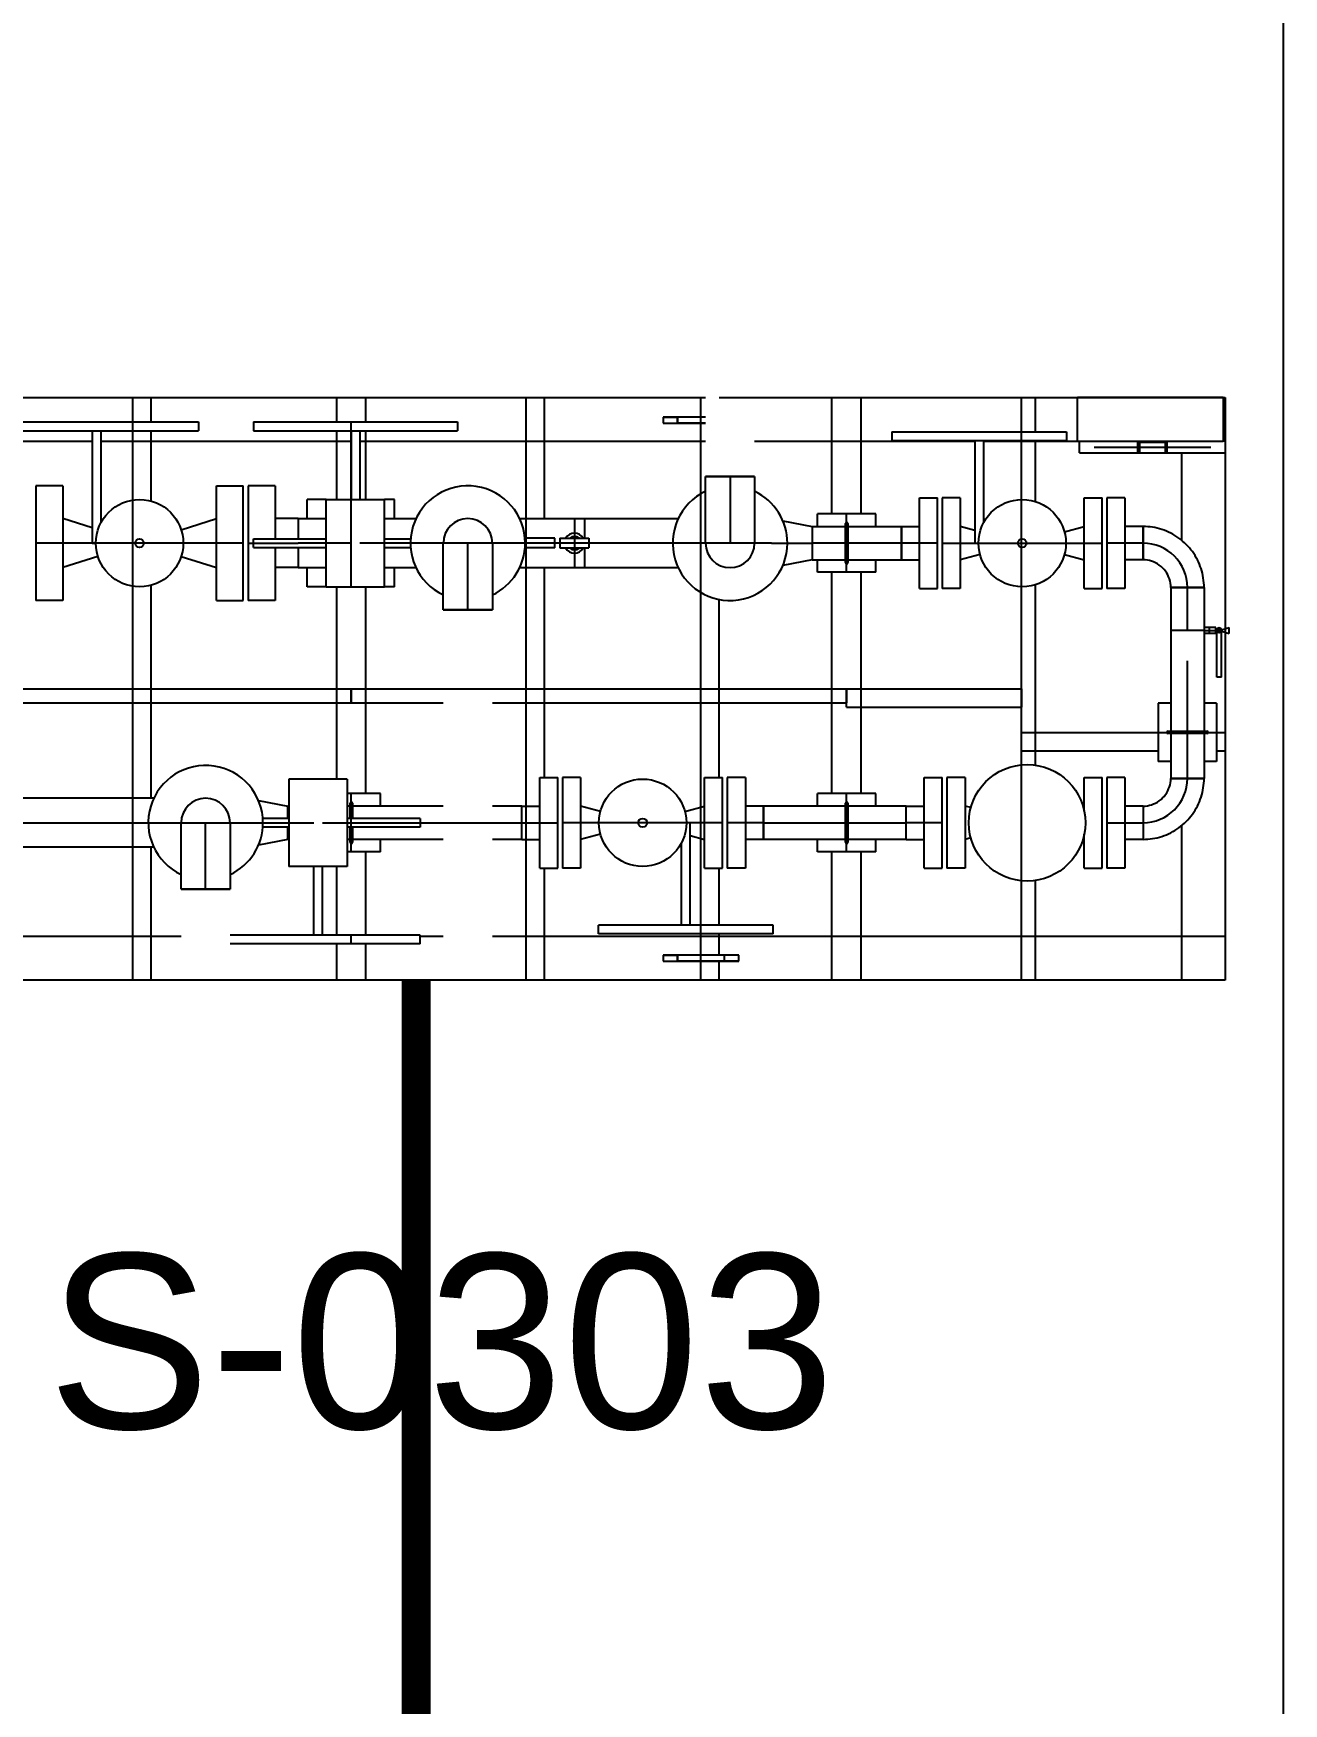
# Model space of a CAD drawing. Header units: inches. Extents: x 517790 to 538444, y 301815 to 302461.
# Drawn here: x 517890.41 to 517894.85, y 302298.45 to 302304.38 of the extents above; entities that cross this region are included whole.
import ezdxf

# ---------------------------------------------------------------- set-up
doc = ezdxf.new("R2010")
doc.units = ezdxf.units.IN
doc.header["$MEASUREMENT"] = 0
doc.linetypes.add('BLAST PROOF PARTITION-EMBED 1_DWG$0$DASHDOT2', pattern=[0.5, 0.25, -0.125, 0, -0.125])
doc.linetypes.add('BLAST PROOF PARTITION-EMBED 1_DWG$0$DIVIDE2', pattern=[0.625, 0.25, -0.125, 0, -0.125, 0, -0.125])
for name, color, linetype in [('电气-接地设计-接地线', 3, '接地线'), ('硅胶总平面底图 工艺装置区', 253, 'Continuous'), ('硅胶总平面底图0804', 253, 'Continuous')]:
    doc.layers.add(name, color=color, linetype=linetype)
doc.styles.add('EESLTYPE', font='TXT.shx')
doc.styles.get("Standard").update_dxf_attribs({"font": 'arial.ttf'})
doc.linetypes.add('接地线', pattern='A,500,["/",EESLTYPE,S=200,R=0,X=0,Y=-100],-200,60,-200', length=960)

msp = doc.modelspace()

# ---------------------------------------------------------------- linework, layer by layer
at = {"layer": '电气-接地设计-接地线', "color": 1, "linetype": '接地线', "ltscale": 0.005, "const_width": 0.1033}
msp.add_lwpolyline([(517891.7724, 302294.613), (517891.7724, 302301.0198)], dxfattribs=at)
at = {"layer": '硅胶总平面底图 工艺装置区', "linetype": 'BLAST PROOF PARTITION-EMBED 1_DWG$0$DIVIDE2', "lineweight": -3, "ltscale": 400}
msp.add_line((517894.8488, 302284.8998), (517894.8488, 302347.9323), dxfattribs=at)
at = {"layer": '硅胶总平面底图 工艺装置区', "color": 253, "linetype": 'Continuous', "lineweight": -3}
for p, q in [((517886.3758, 302303.0865), (517892.7988, 302303.0865)), ((517890.7674, 302303.0865), (517890.8325, 302303.0865)), ((517890.7674, 302302.9997), (517890.7674, 302303.0865)), ((517890.8325, 302302.9997), (517890.8325, 302303.0865)), ((517891.4908, 302303.0865), (517891.5941, 302303.0865)), ((517891.4908, 302302.9997), (517891.4908, 302303.0865)), ((517891.5941, 302302.9997), (517891.5941, 302303.0865)), ((517892.1624, 302303.0865), (517892.2275, 302303.0865)), ((517892.1624, 302302.6568), (517892.1624, 302303.0865)), ((517892.2275, 302302.6568), (517892.2275, 302303.0865)), ((517892.7824, 302303.0167), (517892.7824, 302303.0865)), ((517892.7824, 302303.0865), (517892.7988, 302303.0865)), ((517892.8475, 302303.0865), (517892.9727, 302303.0865)), ((517892.9727, 302303.0865), (517894.1184, 302303.0865)), ((517893.2474, 302303.0865), (517893.3507, 302303.0865)), ((517893.2474, 302302.6732), (517893.2474, 302303.0865)), ((517893.3507, 302302.6732), (517893.3507, 302303.0865)), ((517893.9191, 302302.9645), (517893.9191, 302303.0865)), ((517893.9191, 302303.0865), (517893.9687, 302303.0865)), ((517893.9687, 302302.9645), (517893.9687, 302303.0865)), ((517894.6351, 302303.0865), (517894.1184, 302303.0865)), ((517894.1184, 302303.0865), (517894.6351, 302303.0865)), ((517894.1184, 302302.9315), (517894.1184, 302303.0865)), ((517894.1184, 302302.9315), (517894.1184, 302303.0865)), ((517890.2768, 302302.9997), (517890.6384, 302302.9997)), ((517890.6384, 302302.9997), (517891.0001, 302302.9997)), ((517890.7674, 302302.9687), (517890.7674, 302302.9997)), ((517891.0001, 302302.9997), (517891.0001, 302302.9687)), ((517891.1952, 302302.9997), (517891.9186, 302302.9997)), ((517891.1952, 302302.9997), (517891.1952, 302302.9687)), ((517891.5424, 302302.4148), (517891.5424, 302302.9997)), ((517891.9186, 302302.9997), (517891.9186, 302302.9687)), ((517892.6481, 302303.0167), (517892.6481, 302302.996)), ((517892.6481, 302303.0167), (517892.6481, 302302.996)), ((517892.6998, 302303.0167), (517892.6481, 302303.0167)), ((517892.6481, 302303.0167), (517892.6998, 302303.0167)), ((517892.6481, 302302.996), (517892.6998, 302302.996)), ((517892.6481, 302302.996), (517892.6998, 302302.996)), ((517892.6998, 302302.996), (517892.6998, 302303.0167)), ((517892.6998, 302302.996), (517892.6998, 302303.0167)), ((517892.7988, 302303.0167), (517892.6998, 302303.0167)), ((517892.7988, 302303.0167), (517892.6998, 302303.0167)), ((517892.6998, 302303.0167), (517892.6998, 302302.996)), ((517892.6998, 302302.996), (517892.7988, 302302.996)), ((517892.7988, 302302.996), (517892.6998, 302302.996)), ((517892.7824, 302302.996), (517892.7824, 302303.0167)), ((517892.7824, 302302.745), (517892.7824, 302302.996)), ((517889.2757, 302302.9315), (517890.6229, 302302.9315)), ((517890.2768, 302302.9687), (517890.6384, 302302.9687)), ((517890.6229, 302302.9687), (517890.6229, 302302.5698)), ((517890.6384, 302302.9687), (517891.0001, 302302.9687)), ((517890.6539, 302302.9687), (517890.6539, 302302.6415)), ((517890.6539, 302302.9315), (517891.5414, 302302.9315)), ((517890.7674, 302302.723), (517890.7674, 302302.9687)), ((517890.8325, 302302.7192), (517890.8325, 302302.9687)), ((517891.1952, 302302.9687), (517891.9186, 302302.9687)), ((517891.4908, 302302.7248), (517891.4908, 302302.9687)), ((517891.5414, 302302.9687), (517891.5414, 302302.7248)), ((517891.5724, 302302.9687), (517891.5724, 302302.7248)), ((517891.5724, 302302.9315), (517892.7988, 302302.9315)), ((517891.5941, 302302.7248), (517891.5941, 302302.9687)), ((517892.9727, 302302.9315), (517893.7537, 302302.9315)), ((517893.4592, 302302.9645), (517893.7692, 302302.9645)), ((517893.4592, 302302.9645), (517893.4592, 302302.9335)), ((517893.4592, 302302.9335), (517893.7692, 302302.9335)), ((517893.7537, 302302.9335), (517893.7537, 302302.5698)), ((517893.7692, 302302.9645), (517894.0792, 302302.9645)), ((517893.7692, 302302.9335), (517894.0792, 302302.9335)), ((517893.7847, 302302.9335), (517893.7847, 302302.6415)), ((517893.7847, 302302.9315), (517894.1184, 302302.9315)), ((517893.9191, 302302.9335), (517893.9191, 302302.9645)), ((517893.9191, 302302.7248), (517893.9191, 302302.9335)), ((517893.9687, 302302.7177), (517893.9687, 302302.9335)), ((517894.0792, 302302.9645), (517894.0792, 302302.9335)), ((517894.1184, 302302.9315), (517894.6351, 302302.9315)), ((517894.1184, 302302.9315), (517894.6351, 302302.9315)), ((517894.1257, 302302.89), (517894.1257, 302302.9315)), ((517894.1257, 302302.89), (517894.6424, 302302.89)), ((517894.1774, 302302.9104), (517894.5907, 302302.9104)), ((517894.1774, 302302.8898), (517894.1774, 302302.89)), ((517894.1774, 302302.8898), (517894.5907, 302302.8898)), ((517892.7988, 302302.806), (517892.9727, 302302.806)), ((517892.9727, 302302.806), (517892.7988, 302302.806)), ((517892.7988, 302302.5698), (517892.7988, 302302.806)), ((517892.8857, 302302.806), (517892.8857, 302302.806)), ((517892.8857, 302302.806), (517892.8857, 302302.806)), ((517892.8857, 302302.806), (517892.8857, 302302.5698)), ((517892.9727, 302302.806), (517892.9727, 302302.5698)), ((517890.4239, 302302.7732), (517890.4239, 302302.5698)), ((517890.519, 302302.7732), (517890.4239, 302302.7732)), ((517890.519, 302302.7732), (517890.519, 302302.5698)), ((517891.0637, 302302.5698), (517891.0637, 302302.7732)), ((517891.0637, 302302.7732), (517891.1588, 302302.7732)), ((517891.1588, 302302.5698), (517891.1588, 302302.7732)), ((517891.1769, 302302.7732), (517891.1769, 302302.5698)), ((517891.272, 302302.7732), (517891.1769, 302302.7732)), ((517891.272, 302302.7732), (517891.272, 302302.5853)), ((517892.7824, 302302.3946), (517892.7824, 302302.745)), ((517890.7674, 302302.4167), (517890.7674, 302302.723)), ((517891.4536, 302302.7248), (517891.3855, 302302.7248)), ((517891.3855, 302302.6568), (517891.3855, 302302.7248)), ((517891.4536, 302302.4148), (517891.4536, 302302.7248)), ((517891.4536, 302302.7248), (517891.6602, 302302.7248)), ((517891.6602, 302302.4148), (517891.6602, 302302.7248)), ((517891.6955, 302302.7248), (517891.6602, 302302.7248)), ((517891.6955, 302302.6568), (517891.6955, 302302.7248)), ((517893.5578, 302302.5698), (517893.5578, 302302.7306)), ((517893.5578, 302302.7306), (517893.6217, 302302.7306)), ((517893.6217, 302302.5698), (517893.6217, 302302.7306)), ((517893.6383, 302302.7306), (517893.6383, 302302.5698)), ((517893.7022, 302302.7306), (517893.6383, 302302.7306)), ((517893.7022, 302302.7306), (517893.7022, 302302.5698)), ((517893.9191, 302302.4149), (517893.9191, 302302.7248)), ((517894.142, 302302.5698), (517894.142, 302302.7306)), ((517894.142, 302302.7306), (517894.206, 302302.7306)), ((517894.206, 302302.5698), (517894.206, 302302.7306)), ((517894.2225, 302302.7306), (517894.2225, 302302.5698)), ((517894.2865, 302302.7306), (517894.2225, 302302.7306)), ((517894.2865, 302302.7306), (517894.2865, 302302.5698)), ((517890.5191, 302302.6568), (517890.5191, 302302.5698)), ((517890.6229, 302302.6236), (517890.5191, 302302.6568)), ((517890.939, 302302.617), (517891.0637, 302302.6568)), ((517891.0637, 302302.4829), (517891.0637, 302302.6568)), ((517891.3541, 302302.6568), (517891.272, 302302.6568)), ((517891.3541, 302302.6568), (517891.3541, 302302.5853)), ((517891.3541, 302302.6568), (517891.4536, 302302.6568)), ((517891.3541, 302302.6568), (517891.3541, 302302.5853)), ((517891.6602, 302302.6568), (517891.7719, 302302.6568)), ((517892.1397, 302302.6568), (517892.3339, 302302.6568)), ((517892.1624, 302302.4829), (517892.1624, 302302.6568)), ((517892.3339, 302302.6568), (517892.3339, 302302.4829)), ((517892.3339, 302302.6568), (517892.3691, 302302.6568)), ((517892.3691, 302302.6568), (517892.3691, 302302.587)), ((517892.3691, 302302.6568), (517892.3691, 302302.587)), ((517892.3691, 302302.6568), (517892.7019, 302302.6568)), ((517893.0731, 302302.6491), (517893.1776, 302302.6289)), ((517893.1776, 302302.6289), (517893.1776, 302302.5108)), ((517893.1776, 302302.6289), (517893.2949, 302302.6289)), ((517893.1776, 302302.6289), (517893.1776, 302302.5698)), ((517893.1957, 302302.6289), (517893.1957, 302302.6732)), ((517893.4024, 302302.6732), (517893.1957, 302302.6732)), ((517893.2949, 302302.5006), (517893.2949, 302302.6391)), ((517893.2991, 302302.4665), (517893.2991, 302302.6732)), ((517893.3032, 302302.6391), (517893.3032, 302302.5006)), ((517893.3032, 302302.6289), (517893.4936, 302302.6289)), ((517893.4024, 302302.6289), (517893.4024, 302302.6732)), ((517893.4936, 302302.6289), (517893.4936, 302302.5108)), ((517893.4936, 302302.5698), (517893.4936, 302302.6289)), ((517893.4936, 302302.6289), (517893.5578, 302302.6289)), ((517893.7022, 302302.6289), (517893.7022, 302302.5108)), ((517893.7537, 302302.6151), (517893.7022, 302302.6289)), ((517894.0718, 302302.61), (517894.142, 302302.6289)), ((517894.142, 302302.5698), (517894.142, 302302.6289)), ((517894.3506, 302302.6289), (517894.2865, 302302.6289)), ((517891.1588, 302302.5698), (517890.4239, 302302.5698)), ((517890.4239, 302302.5698), (517890.4239, 302302.3664)), ((517890.519, 302302.5698), (517890.519, 302302.3664)), ((517890.5191, 302302.5698), (517890.5191, 302302.4829)), ((517890.6229, 302302.5698), (517890.6364, 302302.5698)), ((517891.0637, 302302.3664), (517891.0637, 302302.5698)), ((517891.1588, 302302.3664), (517891.1588, 302302.5698)), ((517891.1769, 302302.5698), (517891.1952, 302302.5698)), ((517891.1769, 302302.5698), (517891.1769, 302302.3664)), ((517891.1952, 302302.5543), (517891.1952, 302302.5853)), ((517891.1952, 302302.5853), (517891.4536, 302302.5853)), ((517891.1952, 302302.5698), (517891.3541, 302302.5698)), ((517891.5414, 302302.5698), (517891.3541, 302302.5698)), ((517891.8083, 302302.5698), (517891.5724, 302302.5698)), ((517891.6602, 302302.5853), (517891.7529, 302302.5853)), ((517891.8083, 302302.5698), (517891.8083, 302302.5698)), ((517891.8083, 302302.5698), (517891.8083, 302302.5698)), ((517892.0525, 302302.5698), (517891.8083, 302302.5698)), ((517891.8688, 302302.3336), (517891.8688, 302302.5698)), ((517891.9558, 302302.3336), (517891.9558, 302302.5698)), ((517892.0427, 302302.5698), (517892.0427, 302302.3336)), ((517892.0525, 302302.5698), (517892.0525, 302302.5698)), ((517892.0705, 302302.5698), (517892.0525, 302302.5698)), ((517892.1033, 302302.5698), (517892.0705, 302302.5698)), ((517892.1033, 302302.5698), (517892.1033, 302302.5698)), ((517892.2641, 302302.5698), (517892.1033, 302302.5698)), ((517892.1607, 302302.5698), (517892.1592, 302302.57)), ((517892.1607, 302302.5698), (517892.1592, 302302.5696)), ((517892.2641, 302302.587), (517892.1607, 302302.587)), ((517892.1607, 302302.5526), (517892.1607, 302302.587)), ((517892.2641, 302302.5526), (517892.2641, 302302.587)), ((517892.2822, 302302.5698), (517892.2641, 302302.5698)), ((517892.2822, 302302.587), (517892.3339, 302302.587)), ((517892.2822, 302302.587), (517892.2822, 302302.5526)), ((517892.3339, 302302.5698), (517892.2822, 302302.5698)), ((517892.3339, 302302.587), (517892.3855, 302302.587)), ((517892.3691, 302302.5698), (517892.3339, 302302.5698)), ((517892.3339, 302302.5698), (517892.3339, 302302.5698)), ((517892.3339, 302302.5698), (517892.3339, 302302.5698)), ((517892.3855, 302302.5698), (517892.3691, 302302.5698)), ((517892.3855, 302302.587), (517892.3855, 302302.5526)), ((517892.6823, 302302.5698), (517892.3855, 302302.5698)), ((517892.7382, 302302.5698), (517892.6823, 302302.5698)), ((517892.7382, 302302.5698), (517892.7383, 302302.5698)), ((517893.0332, 302302.5698), (517892.7382, 302302.5698)), ((517892.7383, 302302.5698), (517892.7383, 302302.5698)), ((517893.0333, 302302.5698), (517893.0332, 302302.5698)), ((517893.0333, 302302.5698), (517893.0892, 302302.5698)), ((517893.0892, 302302.5698), (517893.1776, 302302.5698)), ((517893.2949, 302302.5698), (517893.1776, 302302.5698)), ((517893.1776, 302302.5698), (517893.1776, 302302.5108)), ((517893.3032, 302302.5698), (517893.2949, 302302.5698)), ((517893.4936, 302302.5698), (517893.3032, 302302.5698)), ((517893.6217, 302302.5698), (517893.4936, 302302.5698)), ((517893.4936, 302302.5108), (517893.4936, 302302.5698)), ((517893.5578, 302302.4091), (517893.5578, 302302.5698)), ((517893.6217, 302302.4091), (517893.6217, 302302.5698)), ((517893.6383, 302302.5698), (517894.206, 302302.5698)), ((517893.6383, 302302.5698), (517893.6383, 302302.4091)), ((517893.7022, 302302.5698), (517893.7022, 302302.4091)), ((517893.7537, 302302.5698), (517893.7671, 302302.5698)), ((517894.142, 302302.5108), (517894.142, 302302.5698)), ((517894.142, 302302.4091), (517894.142, 302302.5698)), ((517894.206, 302302.4091), (517894.206, 302302.5698)), ((517894.3506, 302302.5698), (517894.2225, 302302.5698)), ((517894.2225, 302302.5698), (517894.2225, 302302.4091)), ((517894.2865, 302302.5698), (517894.2865, 302302.4091)), ((517890.6437, 302302.5227), (517890.5191, 302302.4829)), ((517890.939, 302302.5227), (517891.0637, 302302.4829)), ((517891.1952, 302302.5543), (517891.4536, 302302.5543)), ((517891.272, 302302.5543), (517891.272, 302302.3664)), ((517891.3541, 302302.5543), (517891.3541, 302302.4829)), ((517891.3541, 302302.5543), (517891.3541, 302302.4829)), ((517891.6602, 302302.5543), (517891.7529, 302302.5543)), ((517892.2641, 302302.5526), (517892.1607, 302302.5526)), ((517892.2822, 302302.5526), (517892.3339, 302302.5526)), ((517892.3339, 302302.5526), (517892.3855, 302302.5526)), ((517892.3691, 302302.5526), (517892.3691, 302302.4829)), ((517892.3691, 302302.5526), (517892.3691, 302302.4829)), ((517893.1776, 302302.5108), (517893.0731, 302302.4906)), ((517893.1776, 302302.5108), (517893.2949, 302302.5108)), ((517893.1957, 302302.4665), (517893.1957, 302302.5108)), ((517893.3032, 302302.5108), (517893.4936, 302302.5108)), ((517893.4024, 302302.4665), (517893.4024, 302302.5108)), ((517893.4936, 302302.5108), (517893.5578, 302302.5108)), ((517893.7724, 302302.5296), (517893.7022, 302302.5108)), ((517894.0718, 302302.5296), (517894.142, 302302.5108)), ((517894.3506, 302302.5108), (517894.2865, 302302.5108)), ((517891.3541, 302302.4829), (517891.272, 302302.4829)), ((517891.3541, 302302.4829), (517891.4536, 302302.4829)), ((517891.3855, 302302.4148), (517891.3855, 302302.4829)), ((517891.6602, 302302.4829), (517891.7719, 302302.4829)), ((517891.6955, 302302.4148), (517891.6955, 302302.4829)), ((517892.1397, 302302.4829), (517892.3339, 302302.4829)), ((517892.1624, 302301.6369), (517892.1624, 302302.4829)), ((517892.2275, 302301.7386), (517892.2275, 302302.4829)), ((517892.3339, 302302.4829), (517892.3691, 302302.4829)), ((517892.3691, 302302.4829), (517892.7019, 302302.4829)), ((517893.4024, 302302.4665), (517893.1957, 302302.4665)), ((517893.2474, 302301.6812), (517893.2474, 302302.4665)), ((517893.3507, 302301.6812), (517893.3507, 302302.4665)), ((517890.7674, 302301.6648), (517890.7674, 302302.4167)), ((517890.8325, 302301.6648), (517890.8325, 302302.4204)), ((517891.4536, 302302.4148), (517891.3855, 302302.4148)), ((517891.4536, 302302.4148), (517891.6602, 302302.4148)), ((517891.4908, 302301.7328), (517891.4908, 302302.4148)), ((517891.5941, 302301.6812), (517891.5941, 302302.4148)), ((517891.6955, 302302.4148), (517891.6602, 302302.4148)), ((517892.7824, 302301.6333), (517892.7824, 302302.3946)), ((517893.5578, 302302.4091), (517893.6217, 302302.4091)), ((517893.7022, 302302.4091), (517893.6383, 302302.4091)), ((517893.9191, 302301.7835), (517893.9191, 302302.4149)), ((517893.9687, 302301.7824), (517893.9687, 302302.422)), ((517894.142, 302302.4091), (517894.206, 302302.4091)), ((517894.2865, 302302.4091), (517894.2225, 302302.4091)), ((517890.519, 302302.3664), (517890.4239, 302302.3664)), ((517891.0637, 302302.3664), (517891.1588, 302302.3664)), ((517891.272, 302302.3664), (517891.1769, 302302.3664)), ((517892.0427, 302302.3336), (517891.8688, 302302.3336)), ((517891.8688, 302302.3336), (517892.0427, 302302.3336)), ((517891.9558, 302302.3336), (517891.9558, 302302.3336)), ((517891.9558, 302302.3336), (517891.9558, 302302.3336)), ((517892.8475, 302301.7386), (517892.8475, 302302.37)), ((517890.1474, 302302.0532), (517891.5424, 302302.0532)), ((517891.5424, 302302.0036), (517891.5424, 302302.0532)), ((517891.5424, 302302.0532), (517891.8688, 302302.0532)), ((517891.5424, 302302.0532), (517891.5424, 302302.0036)), ((517891.8688, 302302.0532), (517892.0427, 302302.0532)), ((517892.0427, 302302.0532), (517893.2991, 302302.0532)), ((517893.2991, 302302.0532), (517893.9191, 302302.0532)), ((517893.2991, 302301.9881), (517893.2991, 302302.0532)), ((517893.2991, 302302.0532), (517893.2991, 302302.0036)), ((517893.9191, 302302.0532), (517893.9191, 302301.9881)), ((517890.1474, 302302.0036), (517891.5424, 302302.0036)), ((517891.5424, 302302.0036), (517891.8688, 302302.0036)), ((517892.0427, 302302.0036), (517893.2991, 302302.0036)), ((517893.2991, 302301.9881), (517893.9191, 302301.9881)), ((517893.9191, 302301.8331), (517893.9191, 302301.8982)), ((517893.9191, 302301.8982), (517894.4047, 302301.8982)), ((517893.9191, 302301.8331), (517894.4047, 302301.8331)), ((517891.3213, 302301.7328), (517891.3213, 302301.4228)), ((517891.528, 302301.7328), (517891.3213, 302301.7328)), ((517891.528, 302301.7328), (517891.528, 302301.4228)), ((517892.2114, 302301.5778), (517892.2114, 302301.7386)), ((517892.2114, 302301.7386), (517892.2754, 302301.7386)), ((517892.2754, 302301.5778), (517892.2754, 302301.7386)), ((517892.2919, 302301.7386), (517892.2919, 302301.5778)), ((517892.3559, 302301.7386), (517892.2919, 302301.7386)), ((517892.3559, 302301.7386), (517892.3559, 302301.5778)), ((517892.7956, 302301.5778), (517892.7956, 302301.7386)), ((517892.7956, 302301.7386), (517892.8596, 302301.7386)), ((517892.8596, 302301.5778), (517892.8596, 302301.7386)), ((517892.8761, 302301.7386), (517892.8761, 302301.5778)), ((517892.9401, 302301.7386), (517892.8761, 302301.7386)), ((517892.9401, 302301.7386), (517892.9401, 302301.5778)), ((517893.5747, 302301.5778), (517893.5747, 302301.7386)), ((517893.5747, 302301.7386), (517893.6387, 302301.7386)), ((517893.6387, 302301.5778), (517893.6387, 302301.7386)), ((517893.6552, 302301.7386), (517893.6552, 302301.5778)), ((517893.7192, 302301.7386), (517893.6552, 302301.7386)), ((517893.7192, 302301.7386), (517893.7192, 302301.5778)), ((517893.9191, 302301.3722), (517893.9191, 302301.7835)), ((517894.142, 302301.6185), (517894.142, 302301.7386)), ((517894.142, 302301.7386), (517894.206, 302301.7386)), ((517894.206, 302301.5778), (517894.206, 302301.7386)), ((517894.2225, 302301.7386), (517894.2225, 302301.5778)), ((517894.2865, 302301.7386), (517894.2225, 302301.7386)), ((517894.2865, 302301.7386), (517894.2865, 302301.5778)), ((517891.6458, 302301.6812), (517891.528, 302301.6812)), ((517891.5424, 302301.4745), (517891.5424, 302301.6812)), ((517891.6458, 302301.6369), (517891.6458, 302301.6812)), ((517893.1957, 302301.6369), (517893.1957, 302301.6812)), ((517893.4024, 302301.6812), (517893.1957, 302301.6812)), ((517893.2991, 302301.4745), (517893.2991, 302301.6812)), ((517893.4024, 302301.6369), (517893.4024, 302301.6812)), ((517890.8419, 302301.6648), (517890.14, 302301.6648)), ((517890.7674, 302301.4909), (517890.7674, 302301.6648)), ((517891.2131, 302301.6571), (517891.3176, 302301.6369)), ((517891.3176, 302301.5933), (517891.3176, 302301.6369)), ((517891.3213, 302301.6369), (517891.3176, 302301.6369)), ((517891.3176, 302301.6369), (517891.3176, 302301.5933)), ((517891.5383, 302301.6369), (517891.528, 302301.6369)), ((517891.5383, 302301.5933), (517891.5383, 302301.6471)), ((517891.5466, 302301.6471), (517891.5466, 302301.5933)), ((517891.8688, 302301.6369), (517891.5466, 302301.6369)), ((517892.1473, 302301.6369), (517892.0427, 302301.6369)), ((517892.1473, 302301.5778), (517892.1473, 302301.6369)), ((517892.1473, 302301.5778), (517892.1473, 302301.6369)), ((517892.1473, 302301.6369), (517892.2114, 302301.6369)), ((517892.1624, 302301.5188), (517892.1624, 302301.6369)), ((517892.3559, 302301.6369), (517892.3559, 302301.5778)), ((517892.4261, 302301.618), (517892.3559, 302301.6369)), ((517892.7254, 302301.618), (517892.7956, 302301.6369)), ((517892.7824, 302301.5223), (517892.7824, 302301.6333)), ((517892.7956, 302301.5188), (517892.7956, 302301.6369)), ((517893.0042, 302301.6369), (517892.9401, 302301.6369)), ((517893.0042, 302301.6369), (517893.0042, 302301.5778)), ((517893.0042, 302301.5778), (517893.0042, 302301.6369)), ((517893.2949, 302301.6369), (517893.0042, 302301.6369)), ((517893.2949, 302301.5086), (517893.2949, 302301.6471)), ((517893.3032, 302301.6471), (517893.3032, 302301.5086)), ((517893.5106, 302301.6369), (517893.3032, 302301.6369)), ((517893.5106, 302301.5778), (517893.5106, 302301.6369)), ((517893.5106, 302301.6369), (517893.5747, 302301.6369)), ((517893.5106, 302301.5778), (517893.5106, 302301.6369)), ((517893.7192, 302301.6369), (517893.7192, 302301.5188)), ((517893.7398, 302301.6314), (517893.7192, 302301.6369)), ((517894.1378, 302301.6357), (517894.142, 302301.6369)), ((517894.142, 302301.6185), (517894.142, 302301.6369)), ((517894.3506, 302301.6369), (517894.2865, 302301.6369)), ((517890.14, 302301.5778), (517890.8224, 302301.5778)), ((517890.8224, 302301.5778), (517890.8783, 302301.5778)), ((517890.8783, 302301.5778), (517891.1733, 302301.5778)), ((517890.8783, 302301.5778), (517890.8783, 302301.5778)), ((517890.9388, 302301.3416), (517890.9388, 302301.5778)), ((517891.0258, 302301.3416), (517891.0258, 302301.5778)), ((517891.1127, 302301.5778), (517891.1127, 302301.3416)), ((517891.1733, 302301.5778), (517891.1733, 302301.5778)), ((517891.1733, 302301.5778), (517891.1733, 302301.5778)), ((517891.1733, 302301.5778), (517891.3176, 302301.5778)), ((517891.3213, 302301.5933), (517891.2286, 302301.5933)), ((517891.3213, 302301.5623), (517891.2286, 302301.5623)), ((517891.3176, 302301.5778), (517891.4091, 302301.5778)), ((517891.3176, 302301.5188), (517891.3176, 302301.5623)), ((517891.3176, 302301.5623), (517891.3176, 302301.5188)), ((517891.4401, 302301.5778), (517891.7863, 302301.5778)), ((517891.7863, 302301.5933), (517891.528, 302301.5933)), ((517891.7863, 302301.5623), (517891.528, 302301.5623)), ((517891.5383, 302301.5086), (517891.5383, 302301.5623)), ((517891.5466, 302301.5623), (517891.5466, 302301.5086)), ((517891.7863, 302301.5933), (517891.7863, 302301.5623)), ((517891.7863, 302301.5778), (517891.8688, 302301.5778)), ((517891.8688, 302301.5778), (517892.0427, 302301.5778)), ((517892.0427, 302301.5778), (517892.1473, 302301.5778)), ((517892.1473, 302301.5188), (517892.1473, 302301.5778)), ((517892.1473, 302301.5778), (517892.2754, 302301.5778)), ((517892.1473, 302301.5188), (517892.1473, 302301.5778)), ((517892.2114, 302301.4171), (517892.2114, 302301.5778)), ((517892.2754, 302301.4171), (517892.2754, 302301.5778)), ((517892.8596, 302301.5778), (517892.2919, 302301.5778)), ((517892.2919, 302301.5778), (517892.2919, 302301.4171)), ((517892.3559, 302301.5778), (517892.3559, 302301.5188)), ((517892.3559, 302301.5778), (517892.3559, 302301.4171)), ((517892.7442, 302301.5778), (517892.7308, 302301.5778)), ((517892.7442, 302301.2141), (517892.7442, 302301.5778)), ((517892.7956, 302301.4171), (517892.7956, 302301.5778)), ((517892.8596, 302301.4171), (517892.8596, 302301.5778)), ((517893.0042, 302301.5778), (517892.8761, 302301.5778)), ((517892.8761, 302301.5778), (517892.8761, 302301.4171)), ((517892.9401, 302301.5778), (517892.9401, 302301.4171)), ((517893.0042, 302301.5778), (517893.0042, 302301.5188)), ((517893.0042, 302301.5778), (517893.2949, 302301.5778)), ((517893.0042, 302301.5188), (517893.0042, 302301.5778)), ((517893.2949, 302301.5778), (517893.3032, 302301.5778)), ((517893.3032, 302301.5778), (517893.5106, 302301.5778)), ((517893.6387, 302301.5778), (517893.5106, 302301.5778)), ((517893.5106, 302301.5188), (517893.5106, 302301.5778)), ((517893.5106, 302301.5188), (517893.5106, 302301.5778)), ((517893.5747, 302301.4171), (517893.5747, 302301.5778)), ((517893.6387, 302301.4171), (517893.6387, 302301.5778)), ((517893.6552, 302301.5778), (517893.6552, 302301.4171)), ((517893.7192, 302301.5778), (517893.7192, 302301.4171)), ((517894.206, 302301.4171), (517894.206, 302301.5778)), ((517894.2225, 302301.5778), (517894.3506, 302301.5778)), ((517894.2225, 302301.5778), (517894.2225, 302301.4171)), ((517894.2865, 302301.5778), (517894.2865, 302301.4171)), ((517891.3176, 302301.5188), (517891.2131, 302301.4986)), ((517891.3213, 302301.5188), (517891.3176, 302301.5188)), ((517891.5383, 302301.5188), (517891.528, 302301.5188)), ((517891.8688, 302301.5188), (517891.5466, 302301.5188)), ((517891.6458, 302301.4745), (517891.6458, 302301.5188)), ((517892.1473, 302301.5188), (517892.0427, 302301.5188)), ((517892.1473, 302301.5188), (517892.2114, 302301.5188)), ((517892.1624, 302301.0198), (517892.1624, 302301.5188)), ((517892.4261, 302301.5376), (517892.3559, 302301.5188)), ((517892.7132, 302301.2141), (517892.7132, 302301.5062)), ((517892.7442, 302301.5326), (517892.7956, 302301.5188)), ((517892.7824, 302301.2141), (517892.7824, 302301.5223)), ((517893.0042, 302301.5188), (517892.9401, 302301.5188)), ((517893.2949, 302301.5188), (517893.0042, 302301.5188)), ((517893.1957, 302301.4745), (517893.1957, 302301.5188)), ((517893.5106, 302301.5188), (517893.3032, 302301.5188)), ((517893.4024, 302301.4745), (517893.4024, 302301.5188)), ((517893.5106, 302301.5188), (517893.5747, 302301.5188)), ((517893.7398, 302301.5243), (517893.7192, 302301.5188)), ((517894.1378, 302301.52), (517894.142, 302301.5188)), ((517894.142, 302301.4171), (517894.142, 302301.5372)), ((517894.142, 302301.5188), (517894.142, 302301.5372)), ((517894.3506, 302301.5188), (517894.2865, 302301.5188)), ((517890.8419, 302301.4909), (517890.14, 302301.4909)), ((517890.7674, 302301.0198), (517890.7674, 302301.4909)), ((517890.8325, 302301.0198), (517890.8325, 302301.4909)), ((517891.6458, 302301.4745), (517891.528, 302301.4745)), ((517891.5941, 302301.179), (517891.5941, 302301.4745)), ((517893.4024, 302301.4745), (517893.1957, 302301.4745)), ((517893.2474, 302301.0198), (517893.2474, 302301.4745)), ((517893.3507, 302301.0198), (517893.3507, 302301.4745)), ((517891.528, 302301.4228), (517891.3213, 302301.4228)), ((517891.4091, 302301.179), (517891.4091, 302301.4228)), ((517891.4401, 302301.179), (517891.4401, 302301.4228)), ((517891.4908, 302301.179), (517891.4908, 302301.4228)), ((517892.2114, 302301.4171), (517892.2754, 302301.4171)), ((517892.2275, 302301.0198), (517892.2275, 302301.4171)), ((517892.3559, 302301.4171), (517892.2919, 302301.4171)), ((517892.7956, 302301.4171), (517892.8596, 302301.4171)), ((517892.8475, 302301.2141), (517892.8475, 302301.4171)), ((517892.9401, 302301.4171), (517892.8761, 302301.4171)), ((517893.5747, 302301.4171), (517893.6387, 302301.4171)), ((517893.7192, 302301.4171), (517893.6552, 302301.4171)), ((517893.9687, 302301.0198), (517893.9687, 302301.3733)), ((517894.142, 302301.4171), (517894.206, 302301.4171)), ((517894.2865, 302301.4171), (517894.2225, 302301.4171)), ((517891.1127, 302301.3416), (517890.9388, 302301.3416)), ((517890.9388, 302301.3416), (517891.1127, 302301.3416)), ((517891.0258, 302301.3416), (517891.0258, 302301.3416)), ((517891.0258, 302301.3416), (517891.0258, 302301.3416)), ((517893.9191, 302301.0198), (517893.9191, 302301.3722)), ((517892.7287, 302301.2141), (517892.4187, 302301.2141)), ((517892.4187, 302301.1831), (517892.4187, 302301.2141)), ((517893.0387, 302301.2141), (517892.7287, 302301.2141)), ((517892.7824, 302301.1831), (517892.7824, 302301.2141)), ((517893.0387, 302301.1831), (517893.0387, 302301.2141)), ((517890.9388, 302301.1748), (517888.887, 302301.1748)), ((517891.7863, 302301.179), (517891.1127, 302301.179)), ((517891.7863, 302301.148), (517891.1127, 302301.148)), ((517891.4908, 302301.0198), (517891.4908, 302301.148)), ((517891.5424, 302301.148), (517891.5424, 302301.179)), ((517891.5941, 302301.0198), (517891.5941, 302301.148)), ((517891.7863, 302301.148), (517891.7863, 302301.179)), ((517891.8688, 302301.1748), (517891.7863, 302301.1748)), ((517894.6424, 302301.1748), (517892.0427, 302301.1748)), ((517892.7287, 302301.1831), (517892.4187, 302301.1831)), ((517893.0387, 302301.1831), (517892.7287, 302301.1831)), ((517892.7824, 302301.1077), (517892.7824, 302301.1831)), ((517892.8475, 302301.1077), (517892.8475, 302301.1831)), ((517892.6481, 302301.1077), (517892.6481, 302301.087)), ((517892.6481, 302301.1077), (517892.6481, 302301.087)), ((517892.6998, 302301.1077), (517892.6481, 302301.1077)), ((517892.6481, 302301.1077), (517892.6998, 302301.1077)), ((517892.6481, 302301.087), (517892.6998, 302301.087)), ((517892.6481, 302301.087), (517892.6998, 302301.087)), ((517892.6998, 302301.087), (517892.6998, 302301.1077)), ((517892.6998, 302301.087), (517892.6998, 302301.1077)), ((517892.8651, 302301.1077), (517892.6998, 302301.1077)), ((517892.8651, 302301.1077), (517892.6998, 302301.1077)), ((517892.6998, 302301.1077), (517892.6998, 302301.087)), ((517892.6998, 302301.087), (517892.8651, 302301.087)), ((517892.8651, 302301.087), (517892.6998, 302301.087)), ((517892.7824, 302301.087), (517892.7824, 302301.1077)), ((517892.7824, 302301.0198), (517892.7824, 302301.087)), ((517892.8475, 302301.0198), (517892.8475, 302301.087)), ((517892.9167, 302301.1077), (517892.8651, 302301.1077)), ((517892.9167, 302301.1077), (517892.8651, 302301.1077)), ((517892.8651, 302301.1077), (517892.8651, 302301.087)), ((517892.8651, 302301.1077), (517892.8651, 302301.087)), ((517892.8651, 302301.1077), (517892.8651, 302301.087)), ((517892.8651, 302301.087), (517892.9167, 302301.087)), ((517892.9167, 302301.087), (517892.8651, 302301.087)), ((517892.9167, 302301.087), (517892.9167, 302301.1077)), ((517892.9167, 302301.087), (517892.9167, 302301.1077)), ((517890.9388, 302301.0198), (517888.887, 302301.0198)), ((517890.8325, 302301.0198), (517890.7674, 302301.0198)), ((517891.1127, 302301.0198), (517890.9388, 302301.0198)), ((517891.8688, 302301.0198), (517891.1127, 302301.0198)), ((517891.5941, 302301.0198), (517891.4908, 302301.0198)), ((517892.0427, 302301.0198), (517891.8688, 302301.0198)), ((517894.6424, 302301.0198), (517892.0427, 302301.0198)), ((517892.2275, 302301.0198), (517892.1624, 302301.0198)), ((517892.8475, 302301.0198), (517892.7824, 302301.0198)), ((517893.3507, 302301.0198), (517893.2474, 302301.0198)), ((517893.9687, 302301.0198), (517893.9191, 302301.0198))]:
    msp.add_line(p, q, dxfattribs=at)
at = {"layer": '硅胶总平面底图 工艺装置区', "color": 9, "linetype": 'Continuous', "lineweight": -3}
for p, q in [((517894.6351, 302303.0865), (517894.6424, 302303.0865)), ((517894.6351, 302303.0865), (517894.6424, 302303.0865)), ((517894.6424, 302303.0865), (517894.6424, 302302.9315)), ((517894.6424, 302303.0865), (517894.6424, 302302.9315)), ((517894.3316, 302302.9315), (517894.3316, 302302.89)), ((517894.3393, 302302.9282), (517894.4288, 302302.9282)), ((517894.3393, 302302.89), (517894.3393, 302302.9282)), ((517894.4288, 302302.9282), (517894.4288, 302302.89)), ((517894.4366, 302302.89), (517894.4366, 302302.9315)), ((517894.6424, 302302.9315), (517894.6351, 302302.9315)), ((517894.6424, 302302.9315), (517894.6424, 302302.89)), ((517894.3316, 302302.89), (517894.3393, 302302.89)), ((517894.4288, 302302.89), (517894.4366, 302302.89)), ((517894.4874, 302302.8898), (517894.4874, 302302.5802)), ((517894.5907, 302302.89), (517894.5907, 302302.8898)), ((517894.6424, 302302.89), (517894.6424, 302302.2665)), ((517894.6424, 302302.2532), (517894.6424, 302301.0198)), ((517894.6114, 302301.8982), (517894.6424, 302301.8982)), ((517894.6424, 302301.8982), (517894.6424, 302301.8331)), ((517894.6114, 302301.8331), (517894.6424, 302301.8331)), ((517894.4874, 302301.5675), (517894.4874, 302301.0198)), ((517894.6424, 302301.1748), (517894.6424, 302301.0198)), ((517894.6424, 302301.0198), (517894.4874, 302301.0198))]:
    msp.add_line(p, q, dxfattribs=at)
at = {"layer": '硅胶总平面底图 工艺装置区', "color": 5, "linetype": 'Continuous', "lineweight": -3}
msp.add_line((517894.6351, 302303.0865), (517894.6351, 302302.9315), dxfattribs=at)
msp.add_line((517894.6351, 302303.0865), (517894.6351, 302302.9315), dxfattribs=at)
at = {"layer": '硅胶总平面底图 工艺装置区', "color": 1, "linetype": 'Continuous', "lineweight": -3}
for p, q in [((517894.3506, 302302.5108), (517894.3506, 302302.6289)), ((517894.3506, 302302.6289), (517894.3506, 302302.5698)), ((517894.3506, 302302.5698), (517894.3506, 302302.5108)), ((517894.449, 302302.4123), (517894.5671, 302302.4123)), ((517894.5671, 302302.4123), (517894.449, 302302.4123)), ((517894.449, 302302.4123), (517894.449, 302302.2598)), ((517894.5671, 302302.4123), (517894.5671, 302302.2598)), ((517894.6085, 302302.2708), (517894.5671, 302302.2708)), ((517894.5848, 302302.2708), (517894.5848, 302302.2488)), ((517894.6085, 302302.2488), (517894.6085, 302302.2708)), ((517894.6121, 302302.2625), (517894.6085, 302302.2636)), ((517894.6293, 302302.2625), (517894.6567, 302302.2708)), ((517894.6567, 302302.2598), (517894.6567, 302302.2708)), ((517894.5671, 302302.2598), (517894.449, 302302.2598)), ((517894.5671, 302302.2598), (517894.449, 302302.2598)), ((517894.449, 302302.2598), (517894.449, 302301.9023)), ((517894.5671, 302302.2598), (517894.5671, 302301.9023)), ((517894.6085, 302302.2488), (517894.5671, 302302.2488)), ((517894.6121, 302302.2572), (517894.6085, 302302.2561)), ((517894.613, 302302.0945), (517894.613, 302302.2598)), ((517894.6285, 302302.0945), (517894.6285, 302302.2598)), ((517894.6293, 302302.2572), (517894.6567, 302302.2488)), ((517894.6567, 302302.2488), (517894.6567, 302302.2598)), ((517894.6207, 302302.0945), (517894.613, 302302.0945)), ((517894.6285, 302302.0945), (517894.6207, 302302.0945)), ((517894.449, 302301.894), (517894.449, 302301.7353)), ((517894.5671, 302301.894), (517894.5671, 302301.7353)), ((517894.449, 302301.7353), (517894.5671, 302301.7353)), ((517894.5671, 302301.7353), (517894.449, 302301.7353)), ((517894.3506, 302301.6369), (517894.3506, 302301.5188)), ((517894.3506, 302301.6369), (517894.3506, 302301.5778)), ((517894.3506, 302301.5778), (517894.3506, 302301.5188))]:
    msp.add_line(p, q, dxfattribs=at)
at = {"layer": '硅胶总平面底图 工艺装置区', "color": 7, "linetype": 'BLAST PROOF PARTITION-EMBED 1_DWG$0$DASHDOT2', "lineweight": -3}
for p, q in [((517894.3506, 302302.5698), (517894.3506, 302302.5698)), ((517894.3506, 302302.5698), (517894.3506, 302302.5698)), ((517894.5081, 302302.4124), (517894.5081, 302302.4124)), ((517894.5081, 302302.4124), (517894.5081, 302302.4123)), ((517894.5081, 302302.2598), (517894.5081, 302302.4123)), ((517894.5081, 302301.9023), (517894.5081, 302302.2598)), ((517894.5081, 302302.2598), (517894.5081, 302302.2598)), ((517894.5081, 302302.2598), (517894.5081, 302302.2598)), ((517894.5671, 302302.2598), (517894.5848, 302302.2598)), ((517894.5848, 302302.2598), (517894.6085, 302302.2598)), ((517894.6085, 302302.2598), (517894.6329, 302302.2598)), ((517894.5081, 302301.894), (517894.5081, 302301.9023)), ((517894.5081, 302301.7353), (517894.5081, 302301.894)), ((517894.5081, 302301.7353), (517894.5081, 302301.7353)), ((517894.5081, 302301.7353), (517894.5081, 302301.7353)), ((517894.3506, 302301.5778), (517894.3506, 302301.5778)), ((517894.3506, 302301.5778), (517894.3506, 302301.5778))]:
    msp.add_line(p, q, dxfattribs=at)
at = {"layer": '硅胶总平面底图 工艺装置区', "color": 9, "linetype": 'BLAST PROOF PARTITION-EMBED 1_DWG$0$DASHDOT2', "lineweight": -3}
for p, q in [((517894.6424, 302302.2665), (517894.6424, 302302.2532)), ((517894.4047, 302301.8982), (517894.6114, 302301.8982))]:
    msp.add_line(p, q, dxfattribs=at)
at = {"layer": '硅胶总平面底图 工艺装置区', "color": 3, "linetype": 'Continuous', "lineweight": -3}
for p, q in [((517894.4047, 302302.0015), (517894.4047, 302301.7948)), ((517894.449, 302302.0015), (517894.4047, 302302.0015)), ((517894.449, 302302.0015), (517894.4047, 302302.0015)), ((517894.4047, 302302.0015), (517894.4047, 302302.0015)), ((517894.6114, 302302.0015), (517894.5671, 302302.0015)), ((517894.6114, 302302.0015), (517894.6114, 302301.7948)), ((517894.4388, 302301.9023), (517894.5773, 302301.9023)), ((517894.5773, 302301.894), (517894.4388, 302301.894)), ((517894.449, 302301.7948), (517894.4047, 302301.7948)), ((517894.6114, 302301.7948), (517894.5671, 302301.7948))]:
    msp.add_line(p, q, dxfattribs=at)
at = {"layer": '硅胶总平面底图 工艺装置区', "color": 253, "linetype": 'Continuous', "lineweight": -3}
for centre, radius in [((517890.7914, 302302.5698), 0.155), ((517893.9221, 302302.5698), 0.155), ((517890.7914, 302302.5698), 0.0155), ((517893.9221, 302302.5698), 0.0155), ((517892.5758, 302301.5778), 0.155), ((517893.9394, 302301.5778), 0.2067), ((517892.5758, 302301.5778), 0.0155)]:
    msp.add_circle(centre, radius, dxfattribs=at)
at = {"layer": '硅胶总平面底图 工艺装置区', "color": 1, "linetype": 'Continuous', "lineweight": -3}
msp.add_circle((517894.6207, 302302.2598), 0.00775, dxfattribs=at)
at = {"layer": '硅胶总平面底图 工艺装置区', "color": 253, "linetype": 'Continuous', "lineweight": -3}
for centre, radius, start, end in [((517891.9558, 302302.5698), 0.2034, 0, 244.69611), ((517892.8857, 302302.5698), 0.2034, 115.30389, 0), ((517892.8857, 302302.5698), 0.2034, 0, 64.69611), ((517891.9558, 302302.5698), 0.0869, 0, 180), ((517891.9558, 302302.5698), 0.0869, 0, 180), ((517893.2991, 302302.6391), 0.00413, 0, 180), ((517891.9558, 302302.5698), 0.2034, 295.30389, 0), ((517892.3339, 302302.5698), 0.0356, 28.87377, 151.12623), ((517892.3339, 302302.5698), 0.0238, 46.41251, 133.58749), ((517892.8857, 302302.5698), 0.0869, 180, 0), ((517892.8857, 302302.5698), 0.0869, 180, 0), ((517892.3339, 302302.5698), 0.0356, 208.87377, 331.12623), ((517892.3339, 302302.5698), 0.0238, 226.41251, 313.58749), ((517893.2991, 302302.5006), 0.00413, 180, 0), ((517891.0258, 302301.5778), 0.2034, 0, 244.69611), ((517891.0258, 302301.5778), 0.0869, 0, 180), ((517891.0258, 302301.5778), 0.0869, 0, 180), ((517891.5424, 302301.6471), 0.00413, 0, 180), ((517893.2991, 302301.6471), 0.00413, 0, 180), ((517891.0258, 302301.5778), 0.2034, 295.30389, 0), ((517891.5424, 302301.5086), 0.00413, 180, 0), ((517893.2991, 302301.5086), 0.00413, 180, 0)]:
    msp.add_arc(centre, radius, start, end, dxfattribs=at)
at = {"layer": '硅胶总平面底图 工艺装置区', "color": 7, "linetype": 'BLAST PROOF PARTITION-EMBED 1_DWG$0$DASHDOT2', "lineweight": -3}
for centre, start, end in [((517894.3506, 302302.4123), 0, 90), ((517894.3506, 302301.7353), 270, 0)]:
    msp.add_arc(centre, 0.1575, start, end, dxfattribs=at)
at = {"layer": '硅胶总平面底图 工艺装置区', "color": 1, "linetype": 'Continuous', "lineweight": -3}
for start, end in [(17.04393, 162.95607), (197.04393, 210.44471), (329.55529, 342.95607)]:
    msp.add_arc((517894.6207, 302302.2598), 0.00899, start, end, dxfattribs=at)
at = {"layer": '硅胶总平面底图 工艺装置区', "color": 3, "linetype": 'Continuous', "lineweight": -3}
for centre, start, end in [((517894.4388, 302301.8982), 90, 270), ((517894.5773, 302301.8982), 270, 90)]:
    msp.add_arc(centre, 0.00413, start, end, dxfattribs=at)
at = {"layer": '硅胶总平面底图 工艺装置区', "color": 1, "linetype": 'Continuous', "lineweight": -3}
for points in [[(517894.5671, 302302.4123), (517894.5671, 302302.435), (517894.5635, 302302.4577), (517894.5565, 302302.4793), (517894.5495, 302302.5008), (517894.5391, 302302.5213), (517894.5258, 302302.5396), (517894.5124, 302302.558), (517894.4962, 302302.5742), (517894.4779, 302302.5875), (517894.4595, 302302.6008), (517894.4391, 302302.6113), (517894.4175, 302302.6183), (517894.3959, 302302.6253), (517894.3733, 302302.6289), (517894.3506, 302302.6289)], [(517894.449, 302302.4123), (517894.449, 302302.4226), (517894.4474, 302302.433), (517894.4442, 302302.4428), (517894.441, 302302.4526), (517894.4363, 302302.4619), (517894.4302, 302302.4702), (517894.4242, 302302.4785), (517894.4168, 302302.4859), (517894.4084, 302302.492), (517894.4001, 302302.498), (517894.3908, 302302.5028), (517894.381, 302302.5059), (517894.3712, 302302.5091), (517894.3609, 302302.5108), (517894.3506, 302302.5108)], [(517894.3506, 302301.5188), (517894.3733, 302301.5188), (517894.3959, 302301.5224), (517894.4175, 302301.5294), (517894.4391, 302301.5364), (517894.4595, 302301.5468), (517894.4779, 302301.5601), (517894.4962, 302301.5735), (517894.5124, 302301.5897), (517894.5258, 302301.608), (517894.5391, 302301.6264), (517894.5495, 302301.6468), (517894.5565, 302301.6684), (517894.5635, 302301.69), (517894.5671, 302301.7126), (517894.5671, 302301.7353)], [(517894.3506, 302301.6369), (517894.3609, 302301.6369), (517894.3712, 302301.6385), (517894.381, 302301.6417), (517894.3908, 302301.6449), (517894.4001, 302301.6496), (517894.4084, 302301.6557), (517894.4168, 302301.6617), (517894.4242, 302301.6691), (517894.4302, 302301.6775), (517894.4363, 302301.6858), (517894.441, 302301.6951), (517894.4442, 302301.7049), (517894.4474, 302301.7147), (517894.449, 302301.725), (517894.449, 302301.7353)]]:
    msp.add_open_spline(points, degree=3, knots=[4.712389, 4.712389, 4.712389, 4.712389, 5.026548, 5.026548, 5.026548, 5.340708, 5.340708, 5.340708, 5.654867, 5.654867, 5.654867, 5.969026, 5.969026, 5.969026, 6.283185, 6.283185, 6.283185, 6.283185], dxfattribs=at)
at = {"layer": '硅胶总平面底图0804', "color": 253, "linetype": 'Continuous', "lineweight": 20}
msp.add_line((517894.8488, 302284.8998), (517894.8488, 302347.9323), dxfattribs=at)
at = {"layer": '硅胶总平面底图0804', "color": 5, "linetype": 'Continuous', "lineweight": 20}
for p, q in [((517894.849, 302317.9689), (517894.8491, 302303.0619)), ((517894.8491, 302302.052), (517894.8492, 302294.1752))]:
    msp.add_line(p, q, dxfattribs=at)

# ---------------------------------------------------------------- texts
at = {"layer": '硅胶总平面底图 工艺装置区', "color": 9}
msp.add_text('S-0303', height=0.61999, dxfattribs=at).set_placement((517890.465, 302299.4285))

doc.saveas('drawing.dxf')
